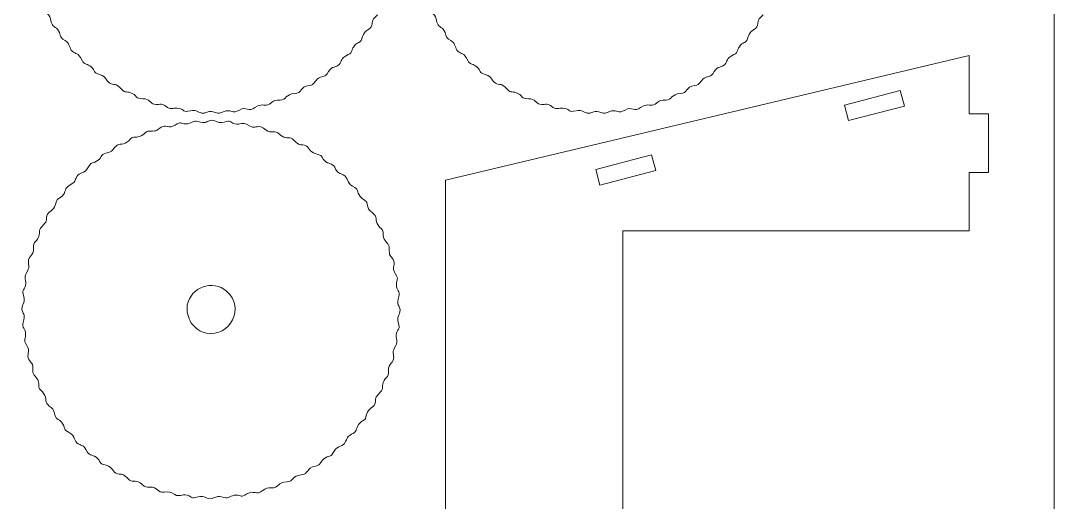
# Model space of a CAD drawing. Header units: centimetres. Extents: x -10 to 98, y 3 to 108.
# Drawn here: x 39.15 to 58.7, y 33.35 to 42.45 of the extents above; entities that cross this region are included whole.
import ezdxf

# ---------------------------------------------------------------- set-up
doc = ezdxf.new("R2010")
doc.units = ezdxf.units.CM
doc.header["$MEASUREMENT"] = 0
doc.layers.add('Camada 1', color=7, linetype='Continuous')

msp = doc.modelspace()

# ---------------------------------------------------------------- linework, layer by layer
at = {"layer": 'Camada 1', "color": 5, "lineweight": 9}
msp.add_open_spline([(58.70215, 54.96219), (58.70215, 54.96219), (58.70215, 3.79219), (58.70215, 3.79219)], degree=3, dxfattribs=at)
at = {"layer": 'Camada 1', "color": 3, "lineweight": 9}
for points in [[(39.72531, 42.42408), (39.68996, 42.61116), (39.64143, 42.55074), (39.58856, 42.64127)], [(47.02174, 42.42408), (46.98638, 42.61116), (46.93785, 42.55074), (46.88498, 42.64127)], [(45.89452, 42.55876), (45.75015, 42.43417), (45.82674, 42.42279), (45.77458, 42.33158)], [(53.19094, 42.55876), (53.04655, 42.43417), (53.12315, 42.42279), (53.071, 42.33158)], [(39.72531, 42.42408), (39.74282, 42.33152), (39.81305, 42.34041), (39.86269, 42.26038)], [(39.86269, 42.26038), (39.9262, 42.15799), (39.85165, 42.15575), (39.98693, 42.07253)], [(45.77458, 42.33158), (45.73689, 42.26563), (45.65146, 42.27018), (45.61632, 42.15237)], [(47.02174, 42.42408), (47.03924, 42.33152), (47.10946, 42.34041), (47.15911, 42.26038)], [(47.15911, 42.26038), (47.22262, 42.15799), (47.14808, 42.15575), (47.28336, 42.07253)], [(53.071, 42.33158), (53.0333, 42.26563), (52.94788, 42.27018), (52.91274, 42.15237)], [(40.11914, 41.8732), (40.06512, 41.92668), (40.09156, 42.00816), (39.98693, 42.07253)], [(45.467, 41.98374), (45.54948, 42.07159), (45.57091, 42.00015), (45.61632, 42.15237)], [(47.41556, 41.8732), (47.36153, 41.92668), (47.38798, 42.00816), (47.28336, 42.07253)], [(52.76342, 41.98374), (52.8459, 42.07159), (52.86733, 42.00015), (52.91274, 42.15237)], [(40.30742, 41.69884), (40.22492, 41.8705), (40.19383, 41.79928), (40.11914, 41.8732)], [(45.3444, 41.80868), (45.42932, 41.84951), (45.40264, 41.9152), (45.467, 41.98374)], [(47.60384, 41.69884), (47.52135, 41.8705), (47.49025, 41.79928), (47.41556, 41.8732)], [(52.64081, 41.80868), (52.72574, 41.84951), (52.69904, 41.9152), (52.76342, 41.98374)], [(40.30742, 41.69884), (40.34824, 41.61389), (40.41382, 41.64063), (40.4825, 41.5762)], [(45.3444, 41.80868), (45.17263, 41.72607), (45.24397, 41.69516), (45.17001, 41.62039)], [(57.09149, 41.79008), (57.09149, 41.79008), (47.18439, 39.43257), (47.18439, 39.43257)], [(47.60384, 41.69884), (47.64467, 41.61389), (47.71025, 41.64063), (47.77892, 41.5762)], [(52.64081, 41.80868), (52.46905, 41.72607), (52.54037, 41.69516), (52.46643, 41.62039)], [(57.09149, 40.6869), (57.09149, 40.6869), (57.09149, 41.79008), (57.09149, 41.79008)], [(40.4825, 41.5762), (40.57033, 41.49382), (40.49889, 41.47233), (40.65113, 41.4269)], [(44.78287, 41.36396), (44.88521, 41.42739), (44.88754, 41.35302), (44.97072, 41.48815)], [(45.17001, 41.62039), (45.11665, 41.56645), (45.03518, 41.59287), (44.97072, 41.48815)], [(47.77892, 41.5762), (47.86676, 41.49382), (47.79532, 41.47233), (47.94756, 41.4269)], [(52.07929, 41.36396), (52.18163, 41.42739), (52.18396, 41.35302), (52.26713, 41.48815)], [(52.46643, 41.62039), (52.41307, 41.56645), (52.33159, 41.59287), (52.26713, 41.48815)], [(40.83032, 41.26861), (40.76437, 41.30633), (40.76885, 41.39179), (40.65113, 41.4269)], [(41.0575, 41.14871), (40.9331, 41.29296), (40.92134, 41.21656), (40.83032, 41.26861)], [(44.60397, 41.22452), (44.71775, 41.24011), (44.69575, 41.31), (44.78287, 41.36396)], [(48.12675, 41.26861), (48.06079, 41.30633), (48.06526, 41.39179), (47.94756, 41.4269)], [(48.35393, 41.14871), (48.22953, 41.29296), (48.21776, 41.21656), (48.12675, 41.26861)], [(51.90037, 41.22452), (52.01417, 41.24011), (51.99218, 41.31), (52.07929, 41.36396)], [(41.0575, 41.14871), (41.11892, 41.07748), (41.17476, 41.1202), (41.25816, 41.07552)], [(41.25816, 41.07552), (41.3643, 41.01865), (41.30119, 40.97955), (41.45972, 40.97518)], [(44.32688, 41.0713), (44.15618, 41.06745), (44.1755, 40.95107), (44.05694, 40.9499)], [(44.60397, 41.22452), (44.42378, 41.19983), (44.47499, 41.07463), (44.32688, 41.0713)], [(48.35393, 41.14871), (48.41535, 41.07748), (48.47117, 41.1202), (48.55459, 41.07552)], [(48.55459, 41.07552), (48.66072, 41.01865), (48.59762, 40.97955), (48.75614, 40.97518)], [(51.62329, 41.0713), (51.4526, 41.06745), (51.47191, 40.95107), (51.35334, 40.9499)], [(51.90037, 41.22452), (51.72019, 41.19983), (51.77141, 41.07463), (51.62329, 41.0713)], [(41.67392, 40.86871), (41.60047, 40.88804), (41.58251, 40.97179), (41.45972, 40.97518)], [(41.92421, 40.81176), (41.76677, 40.9192), (41.77549, 40.84201), (41.67392, 40.86871)], [(43.82553, 40.8598), (43.75124, 40.8325), (43.69388, 40.89609), (43.57777, 40.80591)], [(44.05694, 40.9499), (43.87114, 40.94807), (43.92185, 40.89518), (43.82553, 40.8598)], [(48.97035, 40.86871), (48.89689, 40.88804), (48.87893, 40.97179), (48.75614, 40.97518)], [(49.22063, 40.81176), (49.06319, 40.9192), (49.07192, 40.84201), (48.97035, 40.86871)], [(51.12195, 40.8598), (51.04766, 40.8325), (50.9903, 40.89609), (50.8742, 40.80591)], [(51.35334, 40.9499), (51.16757, 40.94807), (51.21827, 40.89518), (51.12195, 40.8598)], [(41.92421, 40.81176), (42.00189, 40.75875), (42.04491, 40.81443), (42.1371, 40.79288)], [(42.1371, 40.79288), (42.25428, 40.76551), (42.20326, 40.71143), (42.35765, 40.74808)], [(42.59225, 40.70074), (42.51633, 40.70029), (42.47735, 40.77651), (42.35765, 40.74808)], [(42.84866, 40.71055), (42.66854, 40.77358), (42.69773, 40.70137), (42.59225, 40.70074)], [(42.84866, 40.71055), (42.93757, 40.67944), (42.96486, 40.74453), (43.0592, 40.74754)], [(43.0592, 40.74754), (43.17936, 40.75138), (43.14387, 40.68585), (43.28379, 40.76105)], [(43.28379, 40.76105), (43.41933, 40.83389), (43.46645, 40.71947), (43.57777, 40.80591)], [(49.22063, 40.81176), (49.29831, 40.75875), (49.34133, 40.81443), (49.43352, 40.79288)], [(49.43352, 40.79288), (49.5507, 40.76551), (49.49967, 40.71143), (49.65408, 40.74808)], [(49.88866, 40.70074), (49.81275, 40.70029), (49.77378, 40.77651), (49.65408, 40.74808)], [(50.14508, 40.71055), (49.96496, 40.77358), (49.99416, 40.70137), (49.88866, 40.70074)], [(50.14508, 40.71055), (50.234, 40.67944), (50.26129, 40.74453), (50.35563, 40.74754)], [(50.35563, 40.74754), (50.47578, 40.75138), (50.4403, 40.68585), (50.58022, 40.76105)], [(50.58022, 40.76105), (50.71576, 40.83389), (50.76287, 40.71947), (50.8742, 40.80591)], [(57.45803, 40.6869), (57.45803, 40.6869), (57.09149, 40.6869), (57.09149, 40.6869)], [(57.45803, 39.58253), (57.45803, 39.58253), (57.45803, 40.6869), (57.45803, 40.6869)], [(41.80335, 40.43603), (41.89242, 40.48956), (41.9502, 40.4036), (42.06949, 40.4752)], [(42.27317, 40.49868), (42.15927, 40.50052), (42.19435, 40.55013), (42.06949, 40.4752)], [(42.50195, 40.5462), (42.40526, 40.57512), (42.38395, 40.49688), (42.27317, 40.49868)], [(42.50195, 40.5462), (42.65227, 40.50123), (42.63863, 40.53747), (42.72719, 40.56295)], [(42.72719, 40.56295), (42.82719, 40.59171), (42.8607, 40.49341), (42.99435, 40.53182)], [(43.19722, 40.50205), (43.08756, 40.53324), (43.13427, 40.57203), (42.99435, 40.53182)], [(43.4305, 40.48862), (43.34482, 40.54133), (43.30376, 40.47175), (43.19722, 40.50205)], [(43.4305, 40.48862), (43.56436, 40.40628), (43.56011, 40.44482), (43.65247, 40.44645)], [(41.34158, 40.25033), (41.49498, 40.266), (41.47642, 40.36472), (41.59003, 40.36152)], [(41.59003, 40.36152), (41.74692, 40.35709), (41.72446, 40.3886), (41.80335, 40.43603)], [(43.65247, 40.44645), (43.75663, 40.44829), (43.76349, 40.34448), (43.90233, 40.34718)], [(44.09071, 40.26597), (43.993, 40.32437), (44.04777, 40.35001), (43.90233, 40.34718)], [(40.94381, 40.07435), (41.0159, 40.14905), (41.0941, 40.08104), (41.19076, 40.18102)], [(41.34158, 40.25033), (41.24919, 40.2498), (41.24527, 40.2374), (41.19076, 40.18102)], [(44.31248, 40.19278), (44.2433, 40.26572), (44.18579, 40.20915), (44.09071, 40.26597)], [(44.31248, 40.19278), (44.42056, 40.07876), (44.42695, 40.11677), (44.51619, 40.09446)], [(44.51619, 40.09446), (44.61707, 40.06924), (44.59686, 39.96731), (44.73167, 39.93392)], [(40.75702, 39.94713), (40.65887, 39.92367), (40.67938, 39.84524), (40.58285, 39.79155)], [(40.75702, 39.94713), (40.90983, 39.98365), (40.87968, 40.00789), (40.94381, 40.07435)], [(44.89257, 39.80643), (44.81341, 39.88825), (44.8731, 39.89888), (44.73167, 39.93392)], [(40.58285, 39.79155), (40.48332, 39.73619), (40.48857, 39.7967), (40.41806, 39.66909)], [(45.08792, 39.6784), (45.03998, 39.76708), (44.96925, 39.72718), (44.89257, 39.80643)], [(40.20719, 39.50244), (40.25769, 39.59358), (40.35086, 39.54746), (40.41806, 39.66909)], [(45.08792, 39.6784), (45.14101, 39.58018), (45.14475, 39.57951), (45.24476, 39.53785)], [(45.24476, 39.53785), (45.3535, 39.49256), (45.29845, 39.39042), (45.42579, 39.32008)], [(57.09151, 38.47936), (57.09151, 38.47936), (57.09149, 39.58253), (57.09149, 39.58253)], [(57.09149, 39.58253), (57.09149, 39.58253), (57.45803, 39.58253), (57.45803, 39.58253)], [(40.05975, 39.33127), (39.97112, 39.2834), (40.01094, 39.21259), (39.93169, 39.13589)], [(40.05975, 39.33127), (40.19797, 39.4059), (40.16247, 39.42174), (40.20719, 39.50244)], [(45.54823, 39.15528), (45.49293, 39.25476), (45.55335, 39.24962), (45.42579, 39.32008)], [(47.18439, 39.43257), (47.18439, 39.43257), (47.18441, 32.10781), (47.18441, 32.10781)], [(39.93169, 39.13589), (39.85001, 39.05683), (39.83922, 39.11635), (39.80421, 38.97502)], [(45.70379, 38.98113), (45.68041, 39.07902), (45.60177, 39.05895), (45.54823, 39.15528)], [(39.64365, 38.75953), (39.66892, 38.86042), (39.77081, 38.84018), (39.80421, 38.97502)], [(45.70379, 38.98113), (45.74026, 38.82843), (45.76455, 38.85836), (45.831, 38.79433)], [(39.54536, 38.55581), (39.65934, 38.66376), (39.62134, 38.67043), (39.64365, 38.75953)], [(45.831, 38.79433), (45.90568, 38.72235), (45.83771, 38.64411), (45.93771, 38.54739)], [(39.54536, 38.55581), (39.47242, 38.48673), (39.52893, 38.42901), (39.47216, 38.33408)], [(46.013, 38.35668), (45.9854, 38.46706), (46.04228, 38.44625), (45.93771, 38.54739)], [(39.47216, 38.33408), (39.41364, 38.23622), (39.3882, 38.29126), (39.39095, 38.14573)], [(46.11818, 38.14807), (46.12098, 38.24883), (46.03979, 38.24964), (46.013, 38.35668)], [(50.53794, 38.47934), (50.53794, 38.47934), (57.09151, 38.47936), (57.09151, 38.47936)], [(50.53794, 33.06106), (50.53794, 33.06106), (50.53794, 38.47934), (50.53794, 38.47934)], [(39.29165, 37.89583), (39.28982, 37.99991), (39.39356, 38.00672), (39.39095, 38.14573)], [(46.11818, 38.14807), (46.11382, 37.99105), (46.14511, 38.01385), (46.1927, 37.9348)], [(39.24951, 37.67383), (39.33178, 37.80734), (39.29327, 37.80409), (39.29165, 37.89583)], [(46.1927, 37.9348), (46.2463, 37.84576), (46.16024, 37.78797), (46.23189, 37.66863)], [(39.24951, 37.67383), (39.1968, 37.58827), (39.26633, 37.54711), (39.23607, 37.44058)], [(46.25535, 37.46495), (46.2572, 37.57875), (46.30675, 37.54394), (46.23189, 37.66863)], [(39.23607, 37.44058), (39.20491, 37.33092), (39.16612, 37.37761), (39.2063, 37.23772)], [(46.30286, 37.23619), (46.33166, 37.33261), (46.25357, 37.35451), (46.25535, 37.46495)], [(39.17516, 36.97053), (39.14644, 37.07063), (39.24472, 37.10401), (39.2063, 37.23772)], [(46.30286, 37.23619), (46.25795, 37.08585), (46.29409, 37.09965), (46.31961, 37.01091)], [(39.19192, 36.7453), (39.23688, 36.89578), (39.20064, 36.88176), (39.17516, 36.97053)], [(46.31961, 37.01091), (46.34838, 36.91094), (46.25006, 36.87745), (46.28851, 36.74377)], [(39.19192, 36.7453), (39.16311, 36.64886), (39.2412, 36.62704), (39.23945, 36.51653)], [(46.25872, 36.54091), (46.28983, 36.65042), (46.32872, 36.60395), (46.28851, 36.74377)], [(39.23945, 36.51653), (39.23763, 36.4027), (39.18794, 36.43769), (39.26297, 36.31282)], [(46.2453, 36.30764), (46.29797, 36.39326), (46.22845, 36.43429), (46.25872, 36.54091)], [(39.3021, 36.04669), (39.24851, 36.13576), (39.33467, 36.19349), (39.26297, 36.31282)], [(46.2453, 36.30764), (46.16302, 36.17391), (46.20146, 36.17804), (46.20312, 36.08566)], [(39.37661, 35.83339), (39.38099, 35.99029), (39.34957, 35.96778), (39.3021, 36.04669)], [(46.20312, 36.08566), (46.205, 35.98159), (46.1012, 35.97469), (46.10388, 35.8358)], [(39.37661, 35.83339), (39.37379, 35.73274), (39.45497, 35.73178), (39.48179, 35.62481)], [(46.02265, 35.64742), (46.08105, 35.74518), (46.10669, 35.69038), (46.10388, 35.8358)], [(39.48179, 35.62481), (39.50943, 35.51455), (39.45242, 35.53521), (39.55713, 35.43407)], [(45.94945, 35.42567), (46.02238, 35.49486), (45.96577, 35.55219), (46.02265, 35.64742)], [(39.66378, 35.18716), (39.58914, 35.2592), (39.65714, 35.33747), (39.55713, 35.43407)], [(45.94945, 35.42567), (45.83545, 35.31754), (45.87347, 35.31123), (45.85112, 35.22196)], [(45.85112, 35.22196), (45.82585, 35.121), (45.72396, 35.14132), (45.6906, 35.00648)], [(39.791, 35.00037), (39.75459, 35.1531), (39.72983, 35.12341), (39.66378, 35.18716)], [(45.56308, 34.84558), (45.64485, 34.9247), (45.65562, 34.86514), (45.6906, 35.00648)], [(39.791, 35.00037), (39.81436, 34.90242), (39.89305, 34.92255), (39.94658, 34.8262)], [(39.94658, 34.8262), (40.00184, 34.72673), (39.94144, 34.73182), (40.069, 34.66141)], [(45.43506, 34.6502), (45.52366, 34.69807), (45.4839, 34.76896), (45.56308, 34.84558)], [(40.23571, 34.4505), (40.14463, 34.5009), (40.19058, 34.59429), (40.069, 34.66141)], [(45.43506, 34.6502), (45.33679, 34.5971), (45.33622, 34.59334), (45.29451, 34.49336)], [(40.40687, 34.30309), (40.3324, 34.44111), (40.31617, 34.40599), (40.23571, 34.4505)], [(45.29451, 34.49336), (45.24918, 34.38469), (45.14709, 34.43968), (45.07675, 34.31231)], [(40.40687, 34.30309), (40.4547, 34.21446), (40.52561, 34.25423), (40.60226, 34.17503)], [(44.91196, 34.18994), (45.01139, 34.24518), (45.00635, 34.18485), (45.07675, 34.31231)], [(40.60226, 34.17503), (40.68138, 34.09329), (40.62174, 34.08254), (40.76315, 34.04753)], [(40.97861, 33.88699), (40.87764, 33.91229), (40.89797, 34.01414), (40.76315, 34.04753)], [(44.72269, 34.03158), (44.54382, 33.9984), (44.60078, 33.87563), (44.45303, 33.86539)], [(44.72269, 34.03158), (44.84324, 34.05394), (44.80764, 34.13199), (44.91196, 34.18994)], [(41.18234, 33.78869), (41.07415, 33.90274), (41.06768, 33.86468), (40.97861, 33.88699)], [(44.45303, 33.86539), (44.28269, 33.85359), (44.30741, 33.73811), (44.18898, 33.73138)], [(41.18234, 33.78869), (41.25152, 33.71575), (41.30893, 33.77237), (41.40408, 33.7155)], [(41.40408, 33.7155), (41.50186, 33.65705), (41.44699, 33.63145), (41.59245, 33.63426)], [(41.85815, 33.53618), (41.74136, 33.52113), (41.7379, 33.63707), (41.59245, 33.63426)], [(43.99927, 33.65389), (43.9096, 33.57556), (43.84708, 33.67627), (43.71694, 33.56491)], [(44.18898, 33.73138), (44.08264, 33.72533), (44.07938, 33.7239), (43.99927, 33.65389)], [(42.06429, 33.49283), (41.96928, 33.55128), (41.96558, 33.55003), (41.85815, 33.53618)], [(42.06429, 33.49283), (42.14995, 33.44012), (42.19091, 33.50971), (42.29757, 33.47942)], [(42.29757, 33.47942), (42.40712, 33.4483), (42.36063, 33.40941), (42.50043, 33.44964)], [(42.76759, 33.41852), (42.66756, 33.38979), (42.63404, 33.48809), (42.50043, 33.44964)], [(42.99286, 33.43526), (42.84227, 33.48018), (42.85644, 33.44405), (42.76759, 33.41852)], [(42.99286, 33.43526), (43.08933, 33.40648), (43.1111, 33.48456), (43.22163, 33.48277)], [(43.22163, 33.48277), (43.33544, 33.48093), (43.30058, 33.43141), (43.42531, 33.50623)], [(43.42531, 33.50623), (43.55729, 33.5854), (43.60985, 33.47328), (43.71694, 33.56491)]]:
    msp.add_open_spline(points, degree=3, dxfattribs=at)
at = {"layer": 'Camada 1', "lineweight": 9}
for points in [[(55.7884, 41.12959), (55.7884, 41.12959), (54.73163, 40.85588), (54.73163, 40.85588)], [(55.86575, 40.83566), (55.86575, 40.83566), (55.7884, 41.12959), (55.7884, 41.12959)], [(54.73163, 40.85588), (54.73163, 40.85588), (54.80779, 40.56194), (54.80779, 40.56194)], [(54.80779, 40.56194), (54.80779, 40.56194), (55.86575, 40.83566), (55.86575, 40.83566)], [(50.0262, 39.63608), (50.0262, 39.63608), (51.08415, 39.91097), (51.08415, 39.91097)], [(51.08415, 39.91097), (51.08415, 39.91097), (51.16032, 39.61703), (51.16032, 39.61703)], [(50.10356, 39.34213), (50.10356, 39.34213), (50.0262, 39.63608), (50.0262, 39.63608)], [(51.16032, 39.61703), (51.16032, 39.61703), (50.10356, 39.34213), (50.10356, 39.34213)], [(43.04322, 37.33772), (42.77957, 37.56322), (42.36284, 37.416), (42.29935, 37.07492)], [(42.66381, 36.54377), (43.10308, 36.46206), (43.40057, 37.03208), (43.04322, 37.33772)], [(42.29935, 37.07492), (42.27612, 36.95011), (42.3172, 36.84076), (42.37157, 36.73386)], [(42.37157, 36.73386), (42.45177, 36.64466), (42.539, 36.56699), (42.66381, 36.54377)]]:
    msp.add_open_spline(points, degree=3, dxfattribs=at)

doc.saveas('drawing.dxf')
